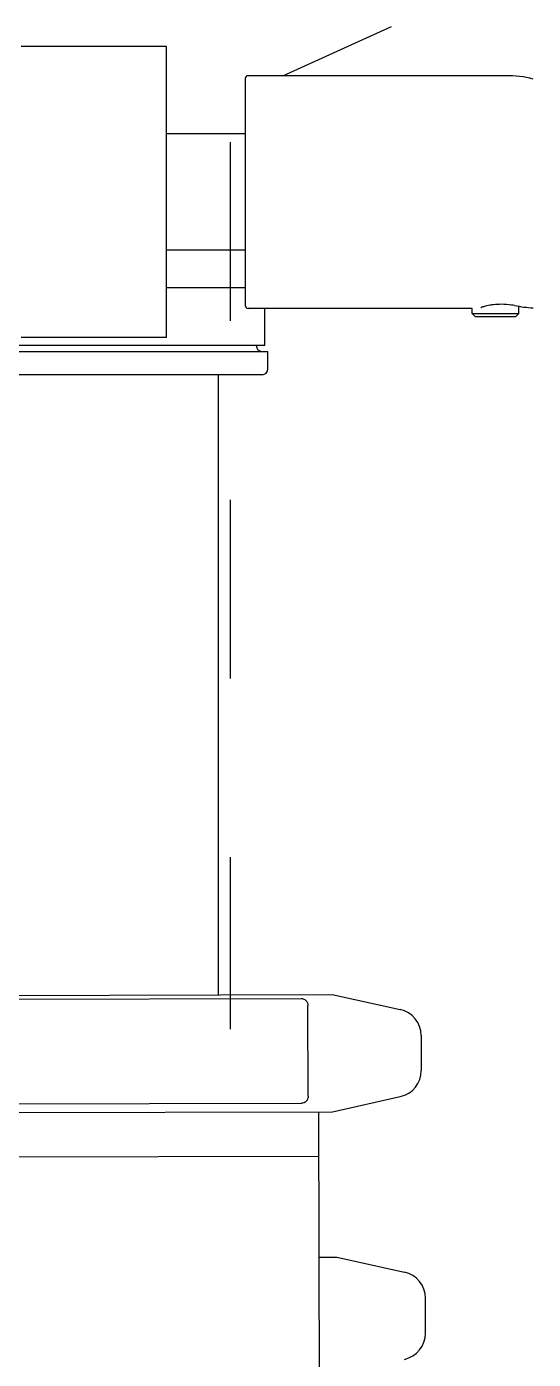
# Model space of a CAD drawing. Header units: millimetres. Extents: x 11802 to 19889, y -472 to 9054.
# Drawn here: x 15865.5 to 15952.6, y 6840.2 to 7069.3 of the extents above; entities that cross this region are included whole.
import ezdxf

# ---------------------------------------------------------------- set-up
doc = ezdxf.new("R2010")
doc.units = ezdxf.units.MM
doc.header["$LTSCALE"] = 307.34
doc.linetypes.add('DASHED', pattern=[0.2, 0.1, -0.1])
doc.layers.get('0').update_dxf_attribs({"linetype": 'CONTINUOUS'})

msp = doc.modelspace()

# ---------------------------------------------------------------- linework, layer by layer
at = {"color": 0, "linetype": 'DASHED'}
msp.add_line((15900.46227, 7541.14582), (15900.46227, 6896.93444), dxfattribs=at)
at = {"color": 0, "linetype": 'Continuous'}
for p, q in [((15909.5518, 7060.82189), (15928.16959, 7069.25021)), ((15889.5607, 7065.82189), (15864.5607, 7065.82189)), ((15889.5607, 7015.82189), (15889.5607, 7065.82189)), ((15903.0607, 7060.32189), (15903.0607, 7021.32189)), ((15947.81121, 7060.82189), (15903.5607, 7060.82189)), ((15903.0607, 7050.82189), (15889.5607, 7050.82189)), ((15903.0607, 7030.82189), (15889.5607, 7030.82189)), ((15889.5607, 7024.4217), (15903.0607, 7024.4217)), ((15942.0607, 7020.82189), (15903.5607, 7020.82189)), ((15906.46227, 7014.4217), (15906.46227, 7020.82189)), ((15942.0607, 7019.92926), (15942.0607, 7020.82189)), ((15942.56071, 7019.42924), (15942.06071, 7019.92924)), ((15949.56069, 7019.42924), (15950.06069, 7019.92924)), ((15950.0607, 7019.92926), (15950.0607, 7021.19257)), ((15906.46227, 7014.4217), (15694.35247, 7014.4217)), ((15889.5607, 7015.82189), (15864.5607, 7015.82189)), ((15691.96227, 7013.4217), (15906.96227, 7013.4217)), ((15906.96227, 7010.4217), (15906.96227, 7013.4217)), ((15905.96227, 7009.4217), (15692.96227, 7009.4217)), ((15898.46227, 6902.8218), (15898.46227, 7009.4217)), ((15783.74886, 6901.91316), (15912.70438, 6902.19544)), ((15846.74331, 6902.70859), (15918.03101, 6902.86464)), ((15918.03101, 6902.86464), (15929.68117, 6900.32833)), ((15913.87577, 6885.39796), (15913.84163, 6900.99792)), ((15933.30263, 6895.84368), (15933.3158, 6889.82718)), ((15783.78826, 6883.9132), (15912.74378, 6884.19548)), ((15918.07507, 6882.73942), (15929.71401, 6885.32672)), ((15843.53737, 6882.57626), (15918.07507, 6882.73942)), ((15916.22347, 6657.9201), (15915.73135, 6882.73429)), ((15715.74855, 6874.67916), (15915.74803, 6875.11695)), ((15915.78608, 6857.73433), (15918.787, 6857.73433)), ((15918.787, 6857.73433), (15930.43158, 6855.17252)), ((15934.04322, 6844.66344), (15934.04322, 6850.67996))]:
    msp.add_line(p, q, dxfattribs=at)
for centre, radius, start, end in [((15903.5607, 7060.32189), 0.5, 90, 180), ((15903.5607, 7021.32189), 0.5, 180, 270), ((15905.96227, 7014.4217), 1, 180, 270), ((15905.96227, 7010.4217), 1, 270, 0), ((15928.70264, 6895.83361), 4.6, 0.1254191, 77.7180078), ((15928.71581, 6889.81711), 4.6, 282.5328304, 0.1254191), ((15929.44322, 6850.67996), 4.6, 0, 77.5925815), ((15929.44322, 6844.66344), 4.6, 282.4074185, 0)]:
    msp.add_arc(centre, radius, start, end, dxfattribs=at)
for centre, major_axis, ratio, start_param, end_param in [((15947.8107, 7040.82189), (14.14232, 14.14232), 0.999974428, 0.54561955, 0.785385378), ((15954.59979, 7040.82189), (23.83507, -0.00173), 0.83909963, -1.794072482, -1.656390212)]:
    msp.add_ellipse(centre, major_axis=major_axis, ratio=ratio, start_param=start_param, end_param=end_param, dxfattribs=at)
for points, knots in [([(15947.06693, 7021.52335), (15946.61665, 7021.52335), (15945.96167, 7021.48935), (15945.13592, 7021.38002), (15944.61142, 7021.2825), (15944.18648, 7021.17973), (15943.85687, 7021.07743), (15943.67337, 7020.99835), (15943.56071, 7020.93101), (15943.56072, 7020.89811)], [0, 0, 0, 0, 0.374920398, 0.544513468, 0.693847145, 0.817708049, 0.911728405, 0.97260081, 1, 1, 1, 1]), ([(15949.32068, 7021.31872), (15949.15535, 7021.35024), (15948.4103, 7021.47285), (15947.65355, 7021.52335), (15947.06693, 7021.52335)], [0, 0, 0, 0, 0.222948208, 1, 1, 1, 1]), ([(15942.06071, 7019.92924), (15942.06194, 7019.92802), (15942.06977, 7019.93004), (15942.08347, 7019.92756), (15942.10841, 7019.92839), (15942.15942, 7019.92712), (15942.24716, 7019.92702), (15942.37925, 7019.92607), (15942.54689, 7019.92549), (15942.74821, 7019.9248), (15942.98138, 7019.9242), (15943.34915, 7019.92341), (15943.86926, 7019.9226), (15944.55133, 7019.92189), (15945.29126, 7019.92146), (15945.8009, 7019.92136), (15946.0607, 7019.92136)], [0, 0, 0, 0, 0.001303566, 0.005003711, 0.01109198, 0.019557995, 0.043533198, 0.076694711, 0.11872564, 0.169223676, 0.22769987, 0.29359842, 0.44505009, 0.617778535, 0.805147576, 1, 1, 1, 1]), ([(15942.56071, 7019.42924), (15942.56178, 7019.42817), (15942.56864, 7019.42995), (15942.58062, 7019.42777), (15942.60244, 7019.42851), (15942.64707, 7019.42739), (15942.72383, 7019.4273), (15942.83942, 7019.42647), (15942.98609, 7019.42596), (15943.16225, 7019.42536), (15943.36627, 7019.42484), (15943.68807, 7019.42414), (15944.14316, 7019.42343), (15944.73998, 7019.42282), (15945.38744, 7019.42244), (15945.83337, 7019.42235), (15946.0607, 7019.42235)], [0, 0, 0, 0, 0.001303138, 0.005003303, 0.011090707, 0.019554018, 0.043530679, 0.07668802, 0.118722142, 0.169215422, 0.227696134, 0.293589374, 0.445042479, 0.617769226, 0.805149617, 1, 1, 1, 1]), ([(15946.0607, 7019.92136), (15946.32051, 7019.92136), (15946.83014, 7019.92146), (15947.57008, 7019.92189), (15948.25215, 7019.9226), (15948.77226, 7019.92341), (15949.14002, 7019.9242), (15949.37319, 7019.9248), (15949.57452, 7019.92549), (15949.74215, 7019.92607), (15949.87425, 7019.92702), (15949.96198, 7019.92712), (15950.01299, 7019.92839), (15950.03793, 7019.92756), (15950.05163, 7019.93004), (15950.05946, 7019.92802), (15950.06069, 7019.92924)], [0, 0, 0, 0, 0.194852424, 0.382221465, 0.55494991, 0.70640158, 0.77230013, 0.830776324, 0.88127436, 0.923305289, 0.956466802, 0.980442005, 0.98890802, 0.994996289, 0.998696434, 1, 1, 1, 1]), ([(15946.0607, 7019.42235), (15946.28803, 7019.42235), (15946.73397, 7019.42244), (15947.38142, 7019.42282), (15947.97825, 7019.42343), (15948.43334, 7019.42414), (15948.75513, 7019.42484), (15948.95915, 7019.42536), (15949.13531, 7019.42596), (15949.28199, 7019.42647), (15949.39757, 7019.4273), (15949.47434, 7019.42739), (15949.51896, 7019.42851), (15949.54079, 7019.42777), (15949.55276, 7019.42995), (15949.55962, 7019.42817), (15949.56069, 7019.42924)], [0, 0, 0, 0, 0.194850402, 0.382230811, 0.554957561, 0.706410663, 0.772303899, 0.830784606, 0.88127788, 0.923311995, 0.956469331, 0.980445987, 0.988909296, 0.994996699, 0.998696862, 1, 1, 1, 1]), ([(15912.70438, 6902.19544), (15912.99426, 6902.19607), (15913.61738, 6901.93579), (15913.84095, 6901.3052), (15913.84163, 6900.99792)], [0, 0, 0, 0, 0.485435495, 1, 1, 1, 1]), ([(15913.87577, 6885.39796), (15913.87645, 6885.09066), (15913.6556, 6884.45908), (15913.03363, 6884.19612), (15912.74378, 6884.19548)], [0, 0, 0, 0, 0.514617869, 1, 1, 1, 1])]:
    msp.add_open_spline(points, degree=3, knots=knots, dxfattribs=at)

doc.saveas('drawing.dxf')
